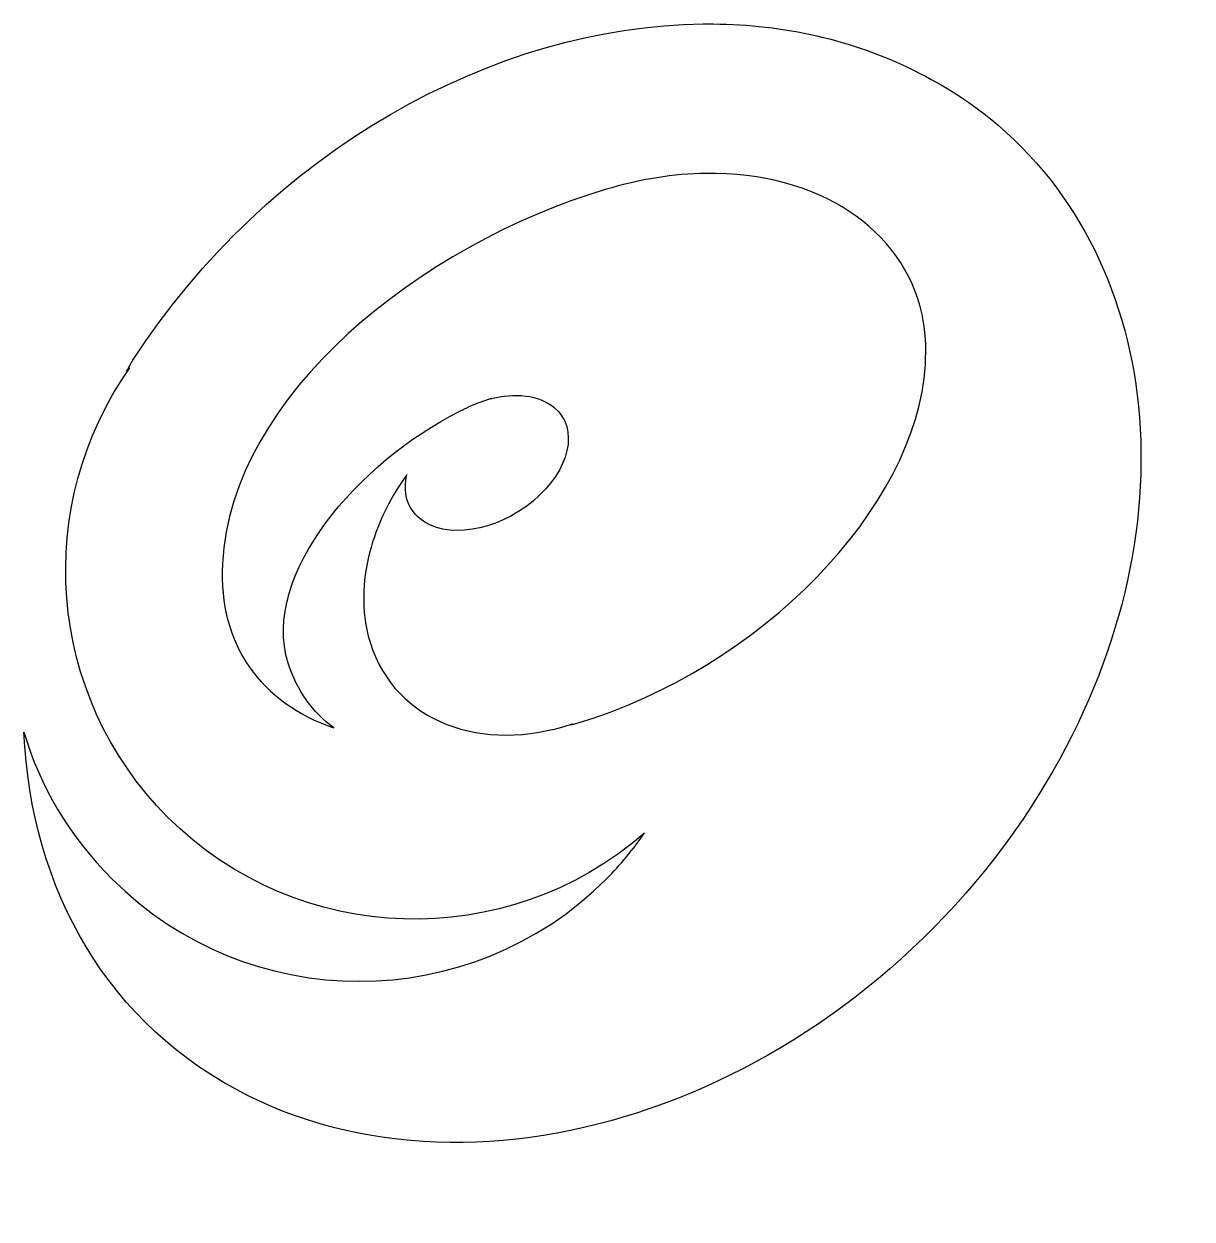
# Model space of a CAD drawing. Header units: centimetres. Extents: x -9.8 to 10.7, y -11.2 to 9.8.
import ezdxf

# ---------------------------------------------------------------- set-up
doc = ezdxf.new("R2010")
doc.units = ezdxf.units.CM
doc.header["$MEASUREMENT"] = 0
doc.layers.add('Layer 1', color=7, linetype='Continuous')

msp = doc.modelspace()

# ---------------------------------------------------------------- linework, layer by layer
at = {"layer": 'Layer 1'}
for points, knots in [([(2.13876, 9.83829), (-1.53879, 9.80612), (-5.5181, 7.59748), (-7.90523, 3.91765), (-7.90523, 3.91765), (-7.94504, 3.85608), (-7.97595, 3.78828), (-8.01457, 3.72663), (-8.01457, 3.72663), (-7.99538, 3.74337), (-7.97831, 3.7653), (-7.9592, 3.78187), (-7.9592, 3.78187), (-9.65659, 1.37897), (-9.4428, -1.97418), (-7.2924, -4.12462), (-7.2924, -4.12462), (-4.99201, -6.42497), (-1.3153, -6.51344), (1.10295, -4.41052), (1.10295, -4.41052), (0.90577, -4.68782), (0.68481, -4.96448), (0.43619, -5.21298), (0.43619, -5.21298), (-1.96738, -7.61655), (-5.86919, -7.61655), (-8.27276, -5.21298), (-8.27276, -5.21298), (-9.02394, -4.46197), (-9.54214, -3.57981), (-9.82382, -2.62758), (-9.82382, -2.62758), (-9.70035, -5.39401), (-8.34921, -7.80328), (-5.86395, -9.03585), (-5.86395, -9.03585), (-1.49564, -11.20219), (4.68648, -8.91778), (7.9197, -3.93353), (7.9197, -3.93353), (10.74878, 0.42775), (10.39314, 5.4239), (7.33461, 8.05408), (7.33461, 8.05408), (6.89775, 8.4298), (6.39823, 8.74913), (5.85215, 9.01998), (5.85215, 9.01998), (4.76013, 9.56159), (3.55594, 9.82581), (2.31405, 9.83833), (2.31405, 9.83833), (2.25586, 9.83888), (2.19716, 9.83884), (2.1388, 9.83833), (2.1388, 9.83833), (2.1388, 9.83833), (2.13876, 9.83829), (2.13876, 9.83829)], [0, 0, 0, 0, 0.0625, 0.0625, 0.0625, 0.0625, 0.125, 0.125, 0.125, 0.125, 0.1875, 0.1875, 0.1875, 0.1875, 0.25, 0.25, 0.25, 0.25, 0.3125, 0.3125, 0.3125, 0.3125, 0.375, 0.375, 0.375, 0.375, 0.4375, 0.4375, 0.4375, 0.4375, 0.5, 0.5, 0.5, 0.5, 0.5625, 0.5625, 0.5625, 0.5625, 0.625, 0.625, 0.625, 0.625, 0.6875, 0.6875, 0.6875, 0.6875, 0.75, 0.75, 0.75, 0.75, 0.8125, 0.8125, 0.8125, 0.8125, 0.875, 0.875, 0.875, 0.875, 1, 1, 1, 1]), ([(2.18346, 7.20676), (4.17126, 7.23649), (5.6678, 6.21944), (5.99443, 4.72281), (5.99443, 4.72281), (5.99443, 4.72281), (5.99443, 4.72154), (5.99443, 4.72154), (5.99443, 4.72154), (6.05418, 4.44779), (6.07059, 4.14953), (6.0511, 3.83466), (6.0511, 3.83466), (5.89584, 1.31546), (3.15053, -1.50612), (-0.08173, -2.47211), (-0.08173, -2.47211), (-0.12158, -2.484), (-0.16067, -2.4899), (-0.20031, -2.50112), (-0.20031, -2.50112), (-0.20031, -2.50112), (-0.16076, -2.4813), (-0.16076, -2.4813), (-0.16076, -2.4813), (-1.75652, -3.01759), (-3.28482, -2.45145), (-3.72134, -1.06344), (-3.72134, -1.06344), (-4.01778, -0.12056), (-3.74107, 0.98356), (-3.07828, 1.90552), (-3.07828, 1.90552), (-3.14975, 1.60191), (-3.08039, 1.31896), (-2.85293, 1.13068), (-2.85293, 1.13068), (-2.40414, 0.75893), (-1.51072, 0.89559), (-0.85788, 1.4364), (-0.85788, 1.4364), (-0.20499, 1.97716), (-0.04007, 2.71704), (-0.48891, 3.08884), (-0.48891, 3.08884), (-0.75432, 3.3087), (-1.1757, 3.3507), (-1.61032, 3.23643), (-1.61032, 3.23643), (-1.60281, 3.24077), (-1.59543, 3.24529), (-1.58789, 3.24963), (-1.58789, 3.24963), (-1.61973, 3.23879), (-1.65199, 3.22686), (-1.68403, 3.21535), (-1.68403, 3.21535), (-1.69854, 3.21016), (-1.71313, 3.2062), (-1.72759, 3.20084), (-1.72759, 3.20084), (-1.84068, 3.1639), (-1.95403, 3.11718), (-2.06493, 3.05983), (-2.06493, 3.05983), (-2.09259, 3.04688), (-2.12038, 3.03411), (-2.14792, 3.02032), (-2.14792, 3.02032), (-3.93475, 2.12467), (-5.65739, 0.13877), (-5.16951, -1.41259), (-5.16951, -1.41259), (-5.01703, -1.8974), (-4.73885, -2.28184), (-4.36435, -2.55509), (-4.36435, -2.55509), (-5.64006, -2.11486), (-6.40317, -1.0992), (-6.32782, 0.33468), (-6.32782, 0.33468), (-6.17256, 3.32173), (-2.81974, 5.95609), (0.41248, 6.92216), (0.41248, 6.92216), (1.03121, 7.10707), (1.627, 7.19849), (2.18353, 7.20679), (2.18353, 7.20679), (2.18353, 7.20679), (2.18346, 7.20676), (2.18346, 7.20676)], [0, 0, 0, 0, 0.04166667, 0.04166667, 0.04166667, 0.04166667, 0.08333333, 0.08333333, 0.08333333, 0.08333333, 0.125, 0.125, 0.125, 0.125, 0.16666667, 0.16666667, 0.16666667, 0.16666667, 0.20833333, 0.20833333, 0.20833333, 0.20833333, 0.25, 0.25, 0.25, 0.25, 0.29166667, 0.29166667, 0.29166667, 0.29166667, 0.33333333, 0.33333333, 0.33333333, 0.33333333, 0.375, 0.375, 0.375, 0.375, 0.41666667, 0.41666667, 0.41666667, 0.41666667, 0.45833333, 0.45833333, 0.45833333, 0.45833333, 0.5, 0.5, 0.5, 0.5, 0.54166667, 0.54166667, 0.54166667, 0.54166667, 0.58333333, 0.58333333, 0.58333333, 0.58333333, 0.625, 0.625, 0.625, 0.625, 0.66666667, 0.66666667, 0.66666667, 0.66666667, 0.70833333, 0.70833333, 0.70833333, 0.70833333, 0.75, 0.75, 0.75, 0.75, 0.79166667, 0.79166667, 0.79166667, 0.79166667, 0.83333333, 0.83333333, 0.83333333, 0.83333333, 0.875, 0.875, 0.875, 0.875, 0.91666667, 0.91666667, 0.91666667, 0.91666667, 1, 1, 1, 1])]:
    msp.add_open_spline(points, degree=3, knots=knots, dxfattribs=at)

doc.saveas('drawing.dxf')
